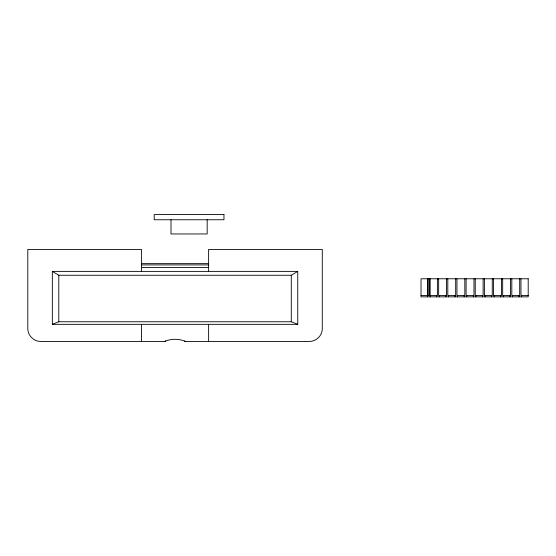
<?xml version="1.0" encoding="UTF-8"?>
<svg xmlns="http://www.w3.org/2000/svg" width="556" height="556" viewBox="0 0 556 556"><rect width="100%" height="100%" fill="white"/><g stroke="black" fill="none" stroke-linecap="round" stroke-linejoin="round"><path stroke-width="0.83" d="M141.46 271.384L141.46 249.422L27.8 249.422L27.8 328.499C27.633 335.4 33.812 341.586 40.713 341.419L164.715 341.419C171.039 338.583 179.046 338.583 185.377 341.419L309.372 341.419C316.274 341.586 322.459 335.4 322.292 328.499L322.292 249.422L208.625 249.422L208.625 271.384M164.826 341.391L165.577 341.002M52.34 271.384L58.797 275.255L291.288 275.255L297.752 271.384L297.752 324.336L52.34 324.336L52.34 271.384L297.752 271.384M52.34 324.336L58.797 321.757L291.288 321.757L297.752 324.336M141.46 263.634L208.625 263.634M141.46 264.92L208.625 264.92M141.46 267.505L208.625 267.505M421.017 295.57L437.391 295.57L437.391 278.778M528.2 295.57L520.965 295.57L520.965 278.778M184.516 341.002L185.266 341.391M521.611 295.57L521.611 296.855M519.7 278.778L519.7 295.57L511.819 295.57L511.819 278.778M519.054 295.57L519.054 296.855M512.465 295.57L512.465 296.855M510.554 278.778L510.554 295.57L502.68 295.57L502.68 278.778M509.908 295.57L509.908 296.855M503.319 295.57L503.319 296.855M501.408 278.778L501.408 295.57L493.533 295.57L493.533 278.778M500.761 295.57L500.761 296.855M494.18 295.57L494.18 296.855M492.262 278.778L492.262 295.57L484.387 295.57L484.387 278.778M491.615 295.57L491.615 296.855M485.034 295.57L485.034 296.855M483.122 278.778L483.122 295.57L475.241 295.57L475.241 278.778M482.476 295.57L482.476 296.855M475.887 295.57L475.887 296.855M473.976 278.778L473.976 295.57L466.095 295.57L466.095 278.778M473.33 295.57L473.33 296.855M466.741 295.57L466.741 296.855M464.83 278.778L464.83 295.57L456.949 295.57L456.949 278.778M464.184 295.57L464.184 296.855M457.595 295.57L457.595 296.855M455.684 278.778L455.684 295.57L447.802 295.57L447.802 278.778M455.037 295.57L455.037 296.855M448.449 295.57L448.449 296.855M446.537 278.778L446.537 295.57L438.656 295.57L438.656 278.778M445.891 295.57L445.891 296.855M439.303 295.57L439.303 296.855M436.745 295.57L436.745 296.855M430.156 278.778L430.156 296.855M429.517 278.778L429.517 295.57M428.245 278.778L428.245 295.57M427.599 278.778L427.599 296.855M291.288 275.255L291.288 321.757M208.625 324.336L208.625 341.419M207.173 219.752L207.173 233.958L171.005 233.958L171.005 219.752M141.46 324.336L141.46 341.419M58.797 275.255L58.797 321.757M223.964 214.581L154.214 214.581L154.214 219.752L223.964 219.752L223.964 214.581M528.2 278.778L421.017 278.778L421.017 296.855L528.2 296.855L528.2 278.778"/></g></svg>
